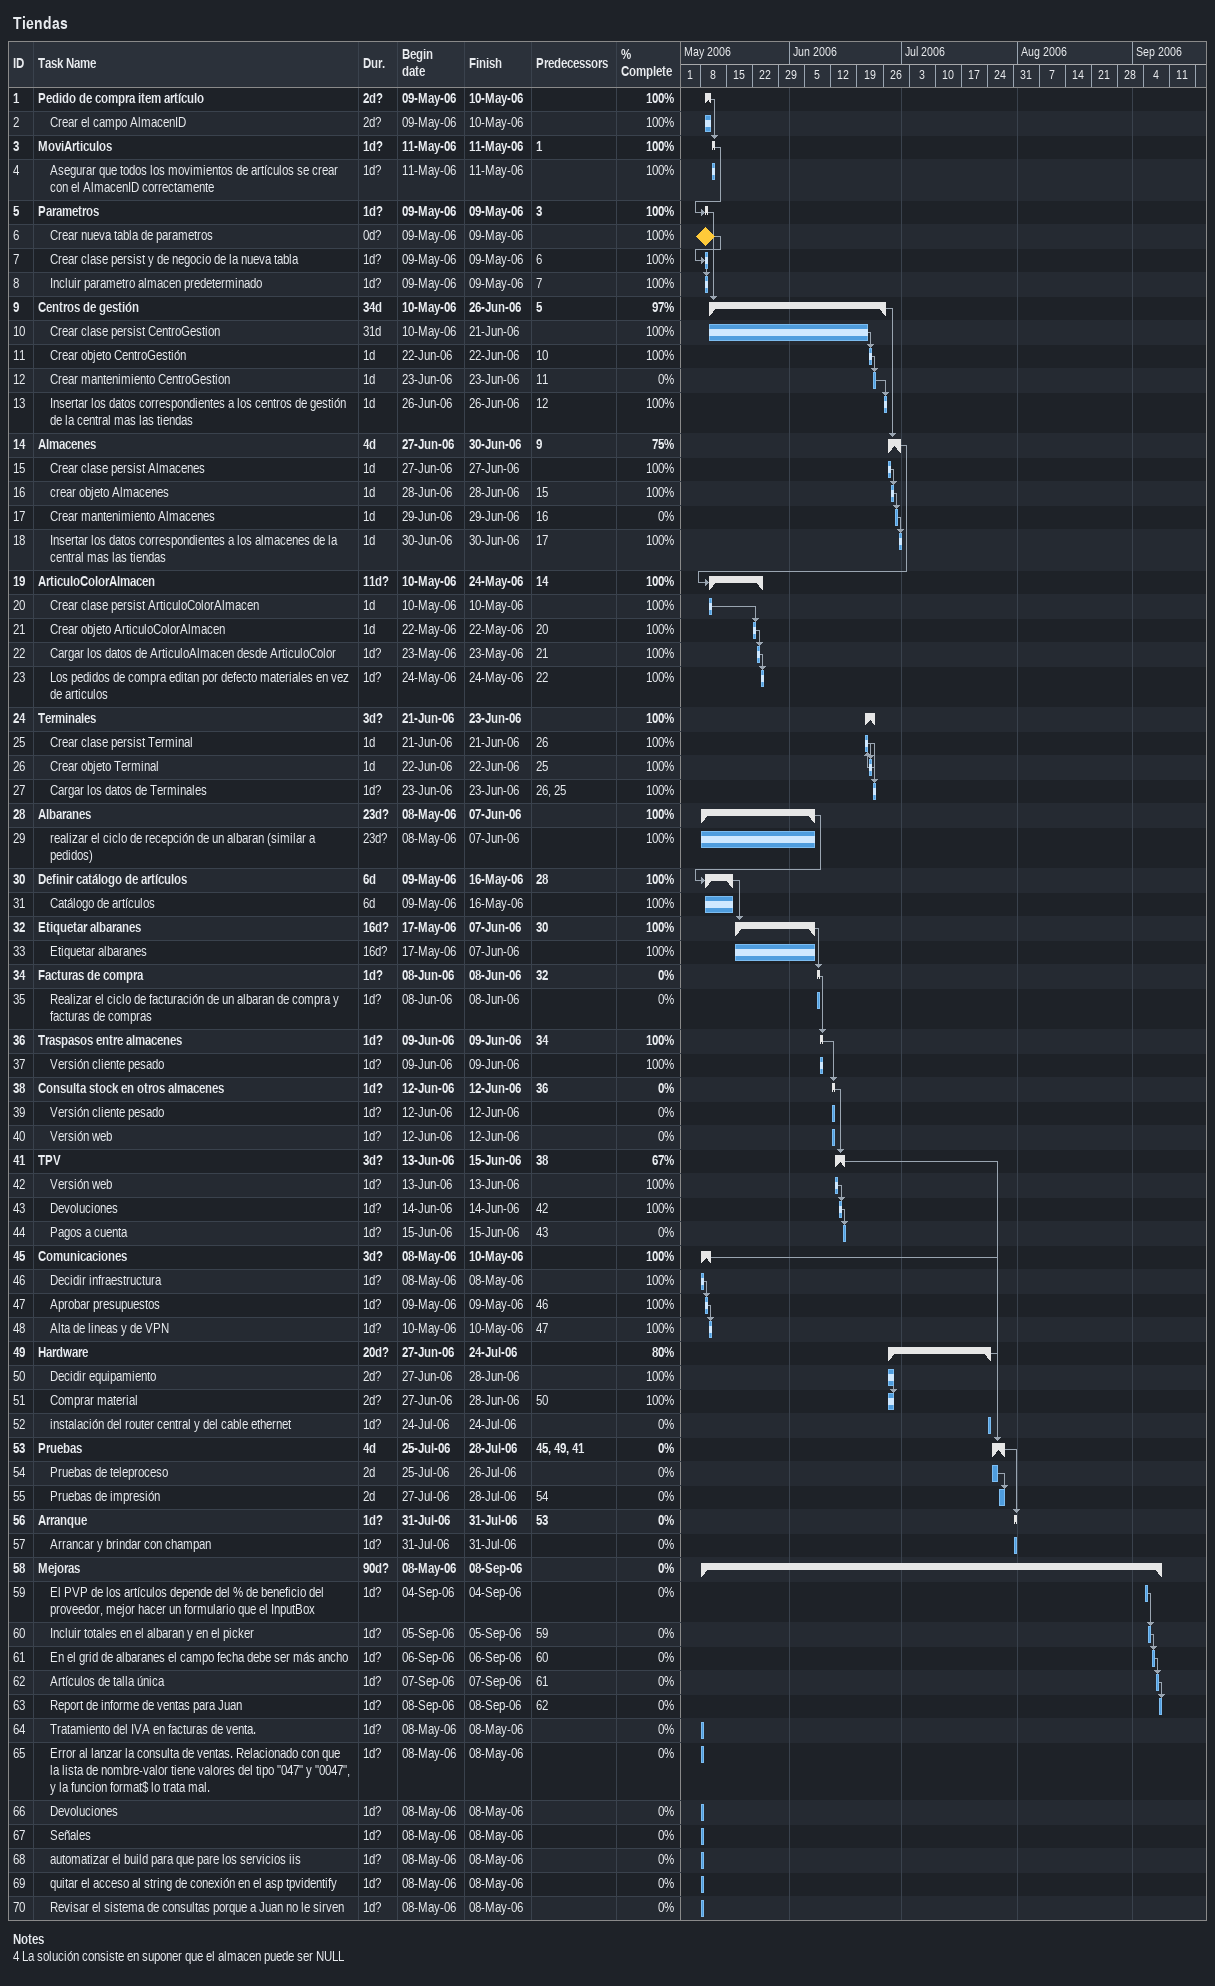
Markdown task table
Tiendas

| ID | Level | Task | Duration | Start | Finish | Predecessors | % complete |
|---|---|---|---|---|---|---|---|
| 1 | 1 | **Pedido de compra item artículo** | 2d? | 2006-05-09 | 2006-05-10 |  | 100 |
| 2 | 2 | Crear el campo AlmacenID | 2d? | 2006-05-09 | 2006-05-10 |  | 100 |
| 3 | 1 | **MoviArticulos** | 1d? | 2006-05-11 | 2006-05-11 | 1 | 100 |
| 4 | 2 | Asegurar que todos los movimientos de artículos se crear con el AlmacenID correctamente | 1d? | 2006-05-11 | 2006-05-11 |  | 100 |
| 5 | 1 | **Parametros** | 1d? | 2006-05-09 | 2006-05-09 | 3 | 100 |
| 6 | 2 | Crear nueva tabla de parametros | 0d? | 2006-05-09 | 2006-05-09 |  | 100 |
| 7 | 2 | Crear clase persist y de negocio de la nueva tabla | 1d? | 2006-05-09 | 2006-05-09 | 6 | 100 |
| 8 | 2 | Incluir parametro almacen predeterminado | 1d? | 2006-05-09 | 2006-05-09 | 7 | 100 |
| 9 | 1 | **Centros de gestión** | 34d | 2006-05-10 | 2006-06-26 | 5 | 97 |
| 10 | 2 | Crear clase persist CentroGestion | 31d | 2006-05-10 | 2006-06-21 |  | 100 |
| 11 | 2 | Crear objeto CentroGestión | 1d | 2006-06-22 | 2006-06-22 | 10 | 100 |
| 12 | 2 | Crear mantenimiento CentroGestion | 1d | 2006-06-23 | 2006-06-23 | 11 | 0 |
| 13 | 2 | Insertar los datos correspondientes a los centros de gestión de la central mas las tiendas | 1d | 2006-06-26 | 2006-06-26 | 12 | 100 |
| 14 | 1 | **Almacenes** | 4d | 2006-06-27 | 2006-06-30 | 9 | 75 |
| 15 | 2 | Crear clase persist Almacenes | 1d | 2006-06-27 | 2006-06-27 |  | 100 |
| 16 | 2 | crear objeto Almacenes | 1d | 2006-06-28 | 2006-06-28 | 15 | 100 |
| 17 | 2 | Crear mantenimiento Almacenes | 1d | 2006-06-29 | 2006-06-29 | 16 | 0 |
| 18 | 2 | Insertar los datos correspondientes a los almacenes de la central mas las tiendas | 1d | 2006-06-30 | 2006-06-30 | 17 | 100 |
| 19 | 1 | **ArticuloColorAlmacen** | 11d? | 2006-05-10 | 2006-05-24 | 14 | 100 |
| 20 | 2 | Crear clase persist ArticuloColorAlmacen | 1d | 2006-05-10 | 2006-05-10 |  | 100 |
| 21 | 2 | Crear objeto ArticuloColorAlmacen | 1d | 2006-05-22 | 2006-05-22 | 20 | 100 |
| 22 | 2 | Cargar los datos de ArticuloAlmacen desde ArticuloColor | 1d? | 2006-05-23 | 2006-05-23 | 21 | 100 |
| 23 | 2 | Los pedidos de compra editan por defecto materiales en vez de articulos | 1d? | 2006-05-24 | 2006-05-24 | 22 | 100 |
| 24 | 1 | **Terminales** | 3d? | 2006-06-21 | 2006-06-23 |  | 100 |
| 25 | 2 | Crear clase persist Terminal | 1d | 2006-06-21 | 2006-06-21 | 26 | 100 |
| 26 | 2 | Crear objeto Terminal | 1d | 2006-06-22 | 2006-06-22 | 25 | 100 |
| 27 | 2 | Cargar los datos de Terminales | 1d? | 2006-06-23 | 2006-06-23 | 26, 25 | 100 |
| 28 | 1 | **Albaranes** | 23d? | 2006-05-08 | 2006-06-07 |  | 100 |
| 29 | 2 | realizar el ciclo de recepción de un albaran (similar a pedidos) | 23d? | 2006-05-08 | 2006-06-07 |  | 100 |
| 30 | 1 | **Definir catálogo de artículos** | 6d | 2006-05-09 | 2006-05-16 | 28 | 100 |
| 31 | 2 | Catálogo de artículos | 6d | 2006-05-09 | 2006-05-16 |  | 100 |
| 32 | 1 | **Etiquetar albaranes** | 16d? | 2006-05-17 | 2006-06-07 | 30 | 100 |
| 33 | 2 | Etiquetar albaranes | 16d? | 2006-05-17 | 2006-06-07 |  | 100 |
| 34 | 1 | **Facturas de compra** | 1d? | 2006-06-08 | 2006-06-08 | 32 | 0 |
| 35 | 2 | Realizar el ciclo de facturación de un albaran de compra y facturas de compras | 1d? | 2006-06-08 | 2006-06-08 |  | 0 |
| 36 | 1 | **Traspasos entre almacenes** | 1d? | 2006-06-09 | 2006-06-09 | 34 | 100 |
| 37 | 2 | Versión cliente pesado | 1d? | 2006-06-09 | 2006-06-09 |  | 100 |
| 38 | 1 | **Consulta stock en otros almacenes** | 1d? | 2006-06-12 | 2006-06-12 | 36 | 0 |
| 39 | 2 | Versión cliente pesado | 1d? | 2006-06-12 | 2006-06-12 |  | 0 |
| 40 | 2 | Versión web | 1d? | 2006-06-12 | 2006-06-12 |  | 0 |
| 41 | 1 | **TPV** | 3d? | 2006-06-13 | 2006-06-15 | 38 | 67 |
| 42 | 2 | Versión web | 1d? | 2006-06-13 | 2006-06-13 |  | 100 |
| 43 | 2 | Devoluciones | 1d? | 2006-06-14 | 2006-06-14 | 42 | 100 |
| 44 | 2 | Pagos a cuenta | 1d? | 2006-06-15 | 2006-06-15 | 43 | 0 |
| 45 | 1 | **Comunicaciones** | 3d? | 2006-05-08 | 2006-05-10 |  | 100 |
| 46 | 2 | Decidir infraestructura | 1d? | 2006-05-08 | 2006-05-08 |  | 100 |
| 47 | 2 | Aprobar presupuestos | 1d? | 2006-05-09 | 2006-05-09 | 46 | 100 |
| 48 | 2 | Alta de lineas y de VPN | 1d? | 2006-05-10 | 2006-05-10 | 47 | 100 |
| 49 | 1 | **Hardware** | 20d? | 2006-06-27 | 2006-07-24 |  | 80 |
| 50 | 2 | Decidir equipamiento | 2d? | 2006-06-27 | 2006-06-28 |  | 100 |
| 51 | 2 | Comprar material | 2d? | 2006-06-27 | 2006-06-28 | 50 | 100 |
| 52 | 2 | instalación del router central y del cable ethernet | 1d? | 2006-07-24 | 2006-07-24 |  | 0 |
| 53 | 1 | **Pruebas** | 4d | 2006-07-25 | 2006-07-28 | 45, 49, 41 | 0 |
| 54 | 2 | Pruebas de teleproceso | 2d | 2006-07-25 | 2006-07-26 |  | 0 |
| 55 | 2 | Pruebas de impresión | 2d | 2006-07-27 | 2006-07-28 | 54 | 0 |
| 56 | 1 | **Arranque** | 1d? | 2006-07-31 | 2006-07-31 | 53 | 0 |
| 57 | 2 | Arrancar y brindar con champan | 1d? | 2006-07-31 | 2006-07-31 |  | 0 |
| 58 | 1 | **Mejoras** | 90d? | 2006-05-08 | 2006-09-08 |  | 0 |
| 59 | 2 | El PVP de los artículos depende del % de beneficio del proveedor, mejor hacer un formulario que el InputBox | 1d? | 2006-09-04 | 2006-09-04 |  | 0 |
| 60 | 2 | Incluir totales en el albaran y en el picker | 1d? | 2006-09-05 | 2006-09-05 | 59 | 0 |
| 61 | 2 | En el grid de albaranes el campo fecha debe ser más ancho | 1d? | 2006-09-06 | 2006-09-06 | 60 | 0 |
| 62 | 2 | Artículos de talla única | 1d? | 2006-09-07 | 2006-09-07 | 61 | 0 |
| 63 | 2 | Report de informe de ventas para Juan | 1d? | 2006-09-08 | 2006-09-08 | 62 | 0 |
| 64 | 2 | Tratamiento del IVA en facturas de venta. | 1d? | 2006-05-08 | 2006-05-08 |  | 0 |
| 65 | 2 | Error al lanzar la consulta de ventas. Relacionado con que la lista de nombre-valor tiene valores del tipo "047" y "0047", y la funcion format$ lo trata mal. | 1d? | 2006-05-08 | 2006-05-08 |  | 0 |
| 66 | 2 | Devoluciones | 1d? | 2006-05-08 | 2006-05-08 |  | 0 |
| 67 | 2 | Señales | 1d? | 2006-05-08 | 2006-05-08 |  | 0 |
| 68 | 2 | automatizar el build para que pare los servicios iis | 1d? | 2006-05-08 | 2006-05-08 |  | 0 |
| 69 | 2 | quitar el acceso al string de conexión en el asp tpvidentify | 1d? | 2006-05-08 | 2006-05-08 |  | 0 |
| 70 | 2 | Revisar el sistema de consultas porque a Juan no le sirven | 1d? | 2006-05-08 | 2006-05-08 |  | 0 |

Notes
- 4: La solución consiste en suponer que el almacen puede ser NULL
